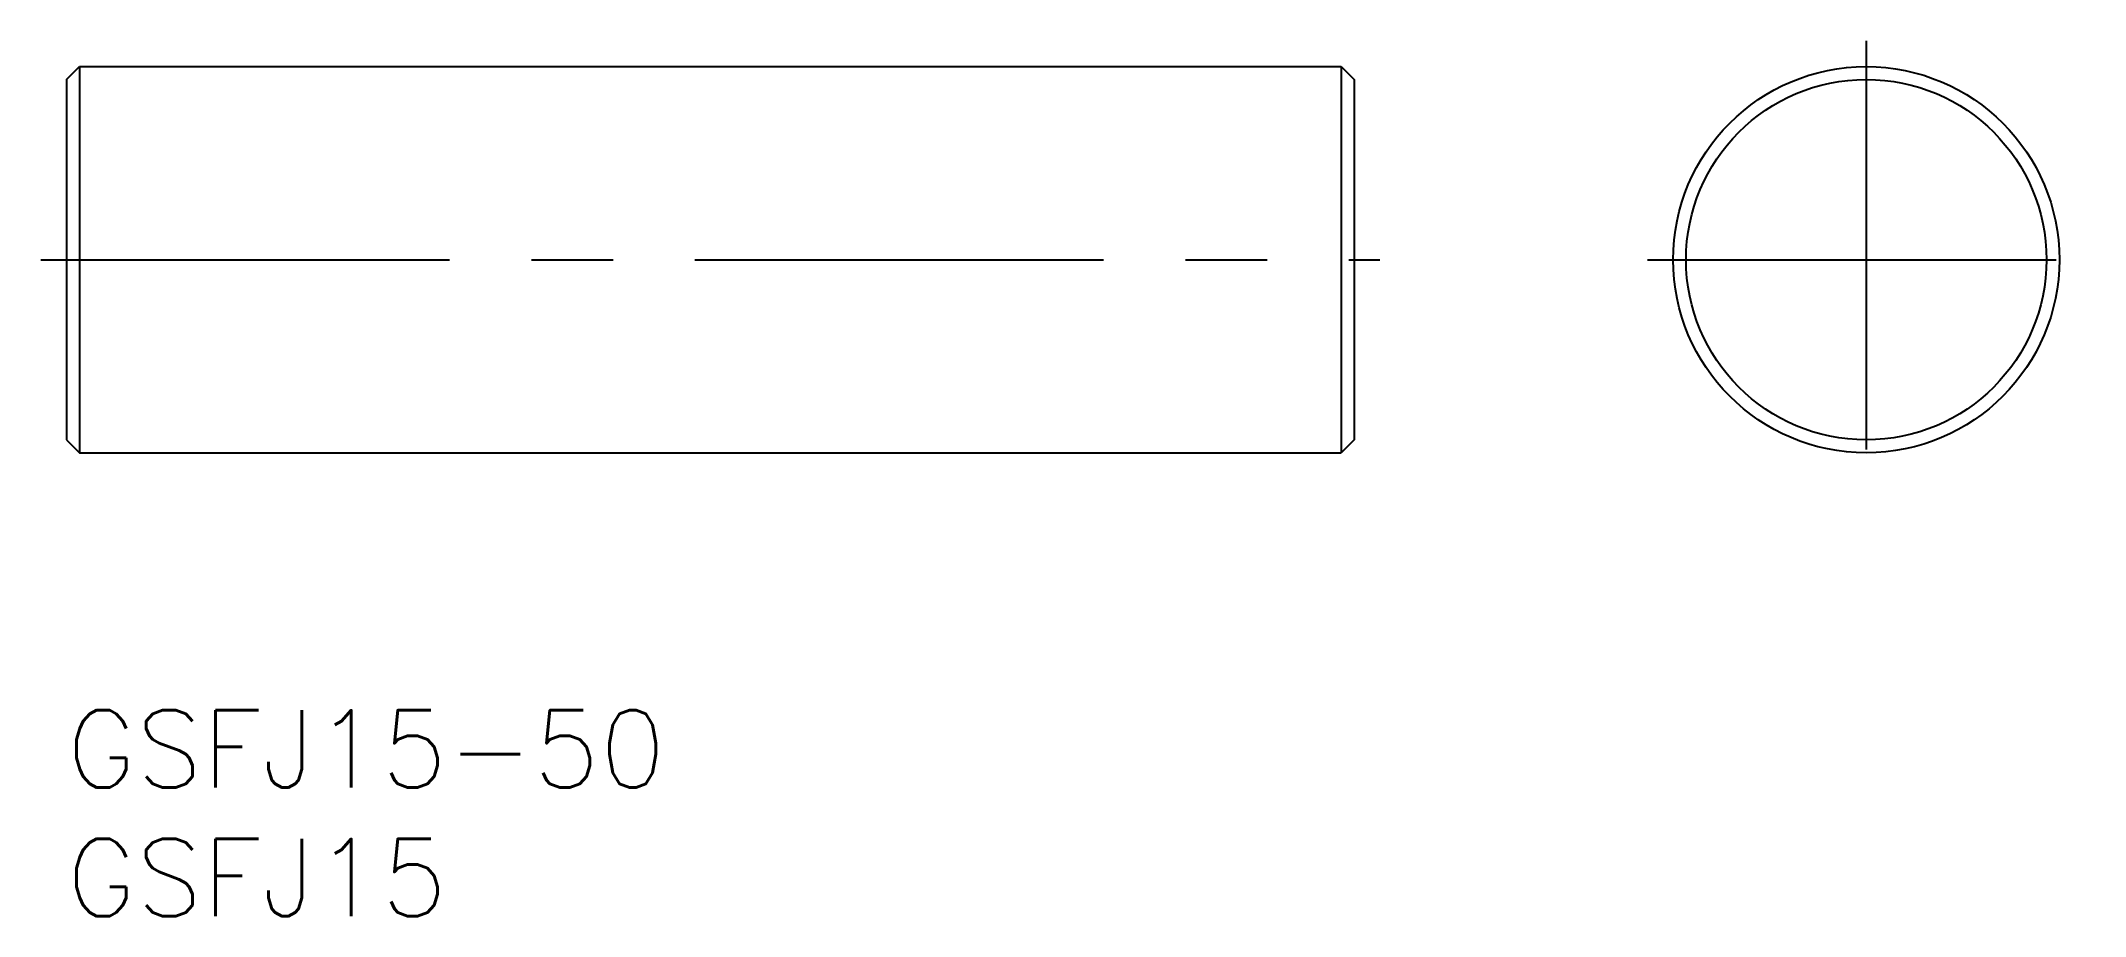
# Model space of a CAD drawing. Extents: x -1 to 78.4, y -8 to 26.
import ezdxf

# ---------------------------------------------------------------- set-up
doc = ezdxf.new("R2010")
doc.units = 0
doc.header["$LTSCALE"] = 0.5
doc.linetypes.add('CENTER', pattern=[50.8, 31.75, -6.35, 6.35, -6.35])
for name, color, linetype in [('MSM_CENTER', 1, 'CENTER'), ('MSM_CONTINUOUS', 7, 'CONTINUOUS'), ('MSM_PART_NUMBER', 7, 'CONTINUOUS')]:
    doc.layers.add(name, color=color, linetype=linetype)
doc.styles.get("Standard").update_dxf_attribs({"font": 'txt.shx', "height": 3, "bigfont": 'bigfont.shx'})

# ---------------------------------------------------------------- blocks, each defined once
blk = doc.blocks.new('*U7')
at = {"layer": 'MSM_PART_NUMBER'}
blk.add_text('GSFJ15-50', height=3, dxfattribs=at).set_placement((0, -3))
blk = doc.blocks.new('*U8')
at = {"layer": 'MSM_PART_NUMBER'}
blk.add_text('GSFJ15', height=3, dxfattribs=at).set_placement((0, -8))

msp = doc.modelspace()

# ---------------------------------------------------------------- linework, layer by layer
at = {"layer": 'MSM_CENTER'}
for p, q in [((69.895, 26), (69.895, 9)), ((-1, 17.5), (51, 17.5)), ((61.395, 17.5), (78.395, 17.5))]:
    msp.add_line(p, q, dxfattribs=at)
at = {"layer": 'MSM_CONTINUOUS'}
for p, q in [((0, 24.5), (0.5, 25)), ((0.5, 25), (49.5, 25)), ((0.5, 25), (0.5, 10)), ((49.5, 25), (49.5, 10)), ((49.5, 25), (50, 24.5)), ((0, 24.5), (0, 10.5)), ((50, 24.5), (50, 10.5)), ((0, 10.5), (0.5, 10)), ((50, 10.5), (49.5, 10)), ((0.5, 10), (49.5, 10))]:
    msp.add_line(p, q, dxfattribs=at)
for radius in [7.5, 7]:
    msp.add_circle((69.895, 17.5), radius, dxfattribs=at)

# ---------------------------------------------------------------- block references
for name in ['*U7', '*U8']:
    msp.add_blockref(name, (0, 0), dxfattribs=at)

doc.saveas('drawing.dxf')
